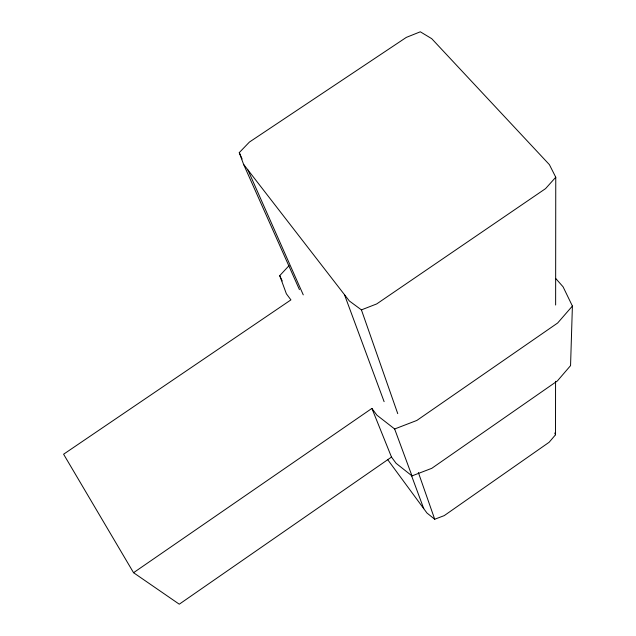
<?xml version="1.0" encoding="UTF-8"?>
<svg xmlns="http://www.w3.org/2000/svg" width="636" height="636" viewBox="0 0 636 636"><rect width="100%" height="100%" fill="white"/><g stroke="black" fill="none" stroke-linecap="round" stroke-linejoin="round"><path stroke-width="0.95" d="M387.865 459.884L426.963 513.014L434.714 519.238L444.246 515.613L549.146 442.258L555.514 434.786L555.562 381.298M555.633 305.018L555.761 177.237L549.401 164.652L431.717 38.669L420.309 31.8L406.325 37.389L249.423 142.059L239.271 152.616L243.604 164.382L299.445 289.642M555.848 278.632L563.075 286.804L572.4 306.051L570.556 365.628L557.382 380.94L431.788 468.319L411.985 475.895L396.077 463.286L391.498 457.077L371.893 408.415L133.552 572.702L63.6 454.215L290.922 299.89L286.375 293.8L279.729 275.65L289.062 265.633M572.4 306.051L557.661 323.001L416.834 420.452L394.646 428.982L376.957 415.213L371.893 408.415M555.761 177.237L545.561 188.63L376.719 303.921L361.423 309.883L349.355 300.979L243.604 164.382M391.498 457.077L179.273 604.2L133.552 572.702M279.729 275.65L282.225 280.977M554.719 433.029L555.514 434.786M247.889 169.915L303.261 294.858M239.271 152.616L242.093 158.968M394.646 428.982L411.985 475.895M344.466 294.659L384.112 401.666M411.349 475.172L423.759 508.665M361.423 309.883L397.739 413.631M418.353 472.508L434.714 519.238"/></g></svg>
